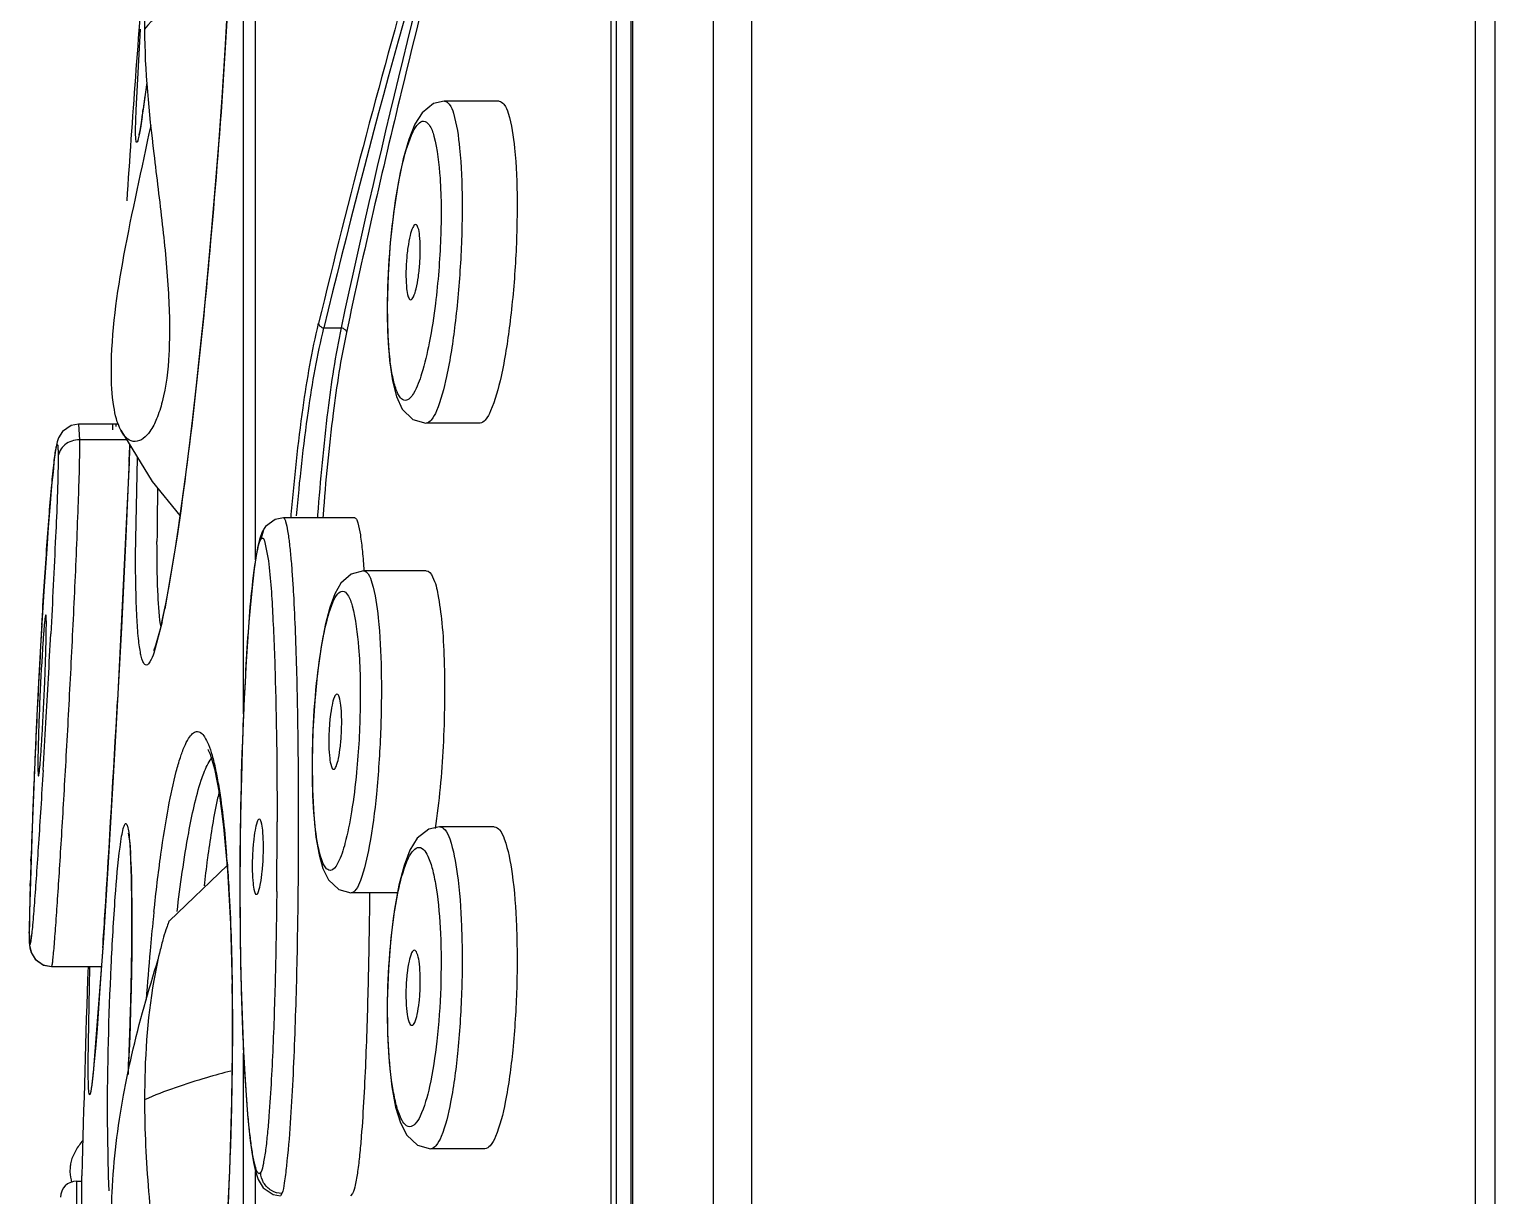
# Model space of a CAD drawing. Header units: millimetres. Extents: x 2652 to 2862, y 294 to 591.
# Drawn here: x 2807.74 to 2817.98, y 506.09 to 514.24 of the extents above; entities that cross this region are included whole.
import ezdxf

# ---------------------------------------------------------------- set-up
doc = ezdxf.new("R2010")
doc.units = ezdxf.units.MM
doc.header["$LTSCALE"] = 0.1
for name, color, linetype in [('02___PRT_ALL_AXES', 7, 'Continuous'), ('03___PRT_ALL_CURVES', 7, 'Continuous'), ('06___PRT_ALL_SURFS', 7, 'Continuous')]:
    doc.layers.add(name, color=color, linetype=linetype)

msp = doc.modelspace()

# ---------------------------------------------------------------- linework, layer by layer
at = {"color": 7, "linetype": 'Continuous'}
for p, q in [((2817.9776, 539.7648), (2817.9776, 466.314)), ((2817.8406, 539.7529), (2817.8406, 464.9827)), ((2812.7841, 538.6333), (2812.7841, 466.2476)), ((2812.517, 538.4064), (2812.517, 466.4744)), ((2811.9529, 536.9961), (2811.9529, 467.8847)), ((2811.9421, 467.9404), (2811.9421, 536.9404)), ((2811.8406, 468.1654), (2811.8406, 536.7154)), ((2811.8038, 468.23), (2811.8038, 536.6852)), ((2809.2348, 509.4564), (2809.2348, 517.4997)), ((2809.3182, 510.5327), (2809.3182, 517.0964)), ((2808.4832, 513.6746), (2808.5136, 514.2404)), ((2808.5581, 513.8679), (2808.5334, 513.6817)), ((2808.4801, 513.535), (2808.4832, 513.6746)), ((2811.0197, 513.7383), (2810.6393, 513.7383)), ((2809.7962, 512.154), (2809.9162, 512.154)), ((2808.0821, 511.4801), (2808.0288, 511.4704)), ((2808.0295, 511.4707), (2808.0292, 511.4705)), ((2808.0821, 511.4801), (2808.0881, 511.3713)), ((2808.3439, 511.4644), (2808.3454, 511.4849)), ((2810.8875, 511.4883), (2810.511, 511.4883)), ((2808.4185, 511.3713), (2808.0881, 511.3713)), ((2808.4401, 511.3413), (2808.427, 511.0206)), ((2808.4352, 511.213), (2808.3539, 509.5471)), ((2808.4801, 510.5622), (2808.4926, 511.2465)), ((2807.891, 511.019), (2807.8807, 510.8975)), ((2808.427, 511.0206), (2808.4124, 510.6953)), ((2807.8807, 510.8975), (2807.87, 510.7601)), ((2808.8011, 510.9259), (2808.7771, 510.7563)), ((2809.5666, 510.8272), (2809.5684, 510.8495)), ((2809.7523, 510.8466), (2809.751, 510.8284)), ((2809.7901, 510.8442), (2809.7889, 510.8284)), ((2807.87, 510.7601), (2807.8588, 510.6071)), ((2808.4124, 510.6953), (2808.381, 510.0577)), ((2808.7697, 510.6983), (2808.6842, 510.1912)), ((2809.3732, 510.7431), (2809.3544, 510.6754)), ((2807.8588, 510.6071), (2807.8414, 510.3482)), ((2809.3807, 510.6651), (2809.4078, 510.5266)), ((2810.5118, 510.4565), (2810.0738, 510.4565)), ((2807.8414, 510.3482), (2807.8234, 510.0531)), ((2808.6651, 510.0988), (2808.6074, 509.8809)), ((2807.8234, 510.0531), (2807.8049, 509.7208)), ((2808.381, 510.0577), (2808.3331, 509.1778)), ((2807.8049, 509.7208), (2807.7864, 509.352)), ((2807.7864, 509.352), (2807.7683, 508.9476)), ((2808.3331, 509.1778), (2808.2883, 508.4173)), ((2807.7683, 508.9476), (2807.7569, 508.6589)), ((2809.2159, 508.8497), (2809.2117, 508.5901)), ((2810.9867, 508.6672), (2810.6073, 508.6672)), ((2807.7488, 508.4275), (2807.7499, 508.4603)), ((2808.9826, 508.4479), (2808.9813, 508.4381)), ((2808.2883, 508.4173), (2808.2549, 507.8883)), ((2807.7435, 508.2524), (2807.7446, 508.2915)), ((2808.4535, 508.1277), (2808.454, 507.9998)), ((2810.3106, 508.2065), (2809.9872, 508.2065)), ((2807.7374, 507.9289), (2807.7375, 507.9341)), ((2807.7374, 507.9289), (2807.7376, 507.8928)), ((2808.2506, 507.8204), (2808.1868, 506.9749)), ((2808.2549, 507.8883), (2808.2312, 507.5389)), ((2807.8343, 507.7016), (2807.8918, 507.6901)), ((2808.149, 507.0239), (2808.1601, 507.6868)), ((2808.2312, 507.5389), (2808.2106, 507.258)), ((2808.2106, 507.258), (2808.2015, 507.1439)), ((2809.2348, 497.7937), (2809.2348, 507.086)), ((2808.2908, 506.2225), (2808.2839, 506.635)), ((2810.9205, 506.4172), (2810.543, 506.4172)), ((2808.068, 506.1904), (2808.068, 503.7529)), ((2808.068, 506.1904), (2808.1055, 506.1904)), ((2808.1055, 506.2288), (2808.1055, 506.2279)), ((2808.1055, 503.7529), (2808.1055, 506.2279)), ((2808.296, 506.1235), (2808.2908, 506.2225)), ((2809.3182, 498.6226), (2809.3182, 506.257)), ((2809.4418, 506.0971), (2809.4917, 506.089)), ((2809.5028, 506.1035), (2809.4917, 506.089)), ((2809.9967, 506.1035), (2809.9816, 506.0891))]:
    msp.add_line(p, q, dxfattribs=at)
for points in [[(2809.1557, 515.3859), (2809.1496, 515.0837), (2809.1385, 514.7623), (2809.1231, 514.4305), (2809.1043, 514.0956), (2809.0829, 513.7636), (2809.0595, 513.4387), (2809.0347, 513.124), (2809.009, 512.8216), (2808.9827, 512.5326), (2808.9562, 512.258), (2808.9296, 511.9983), (2808.9031, 511.7536), (2808.8769, 511.5241), (2808.8511, 511.3097), (2808.8258, 511.1104), (2808.8011, 510.9259)], [(2808.5458, 513.7752), (2808.5382, 513.719), (2808.5311, 513.6692), (2808.5247, 513.6258), (2808.5189, 513.5886), (2808.5138, 513.5577), (2808.5093, 513.5328), (2808.5055, 513.5141), (2808.5028, 513.5018), (2808.5026, 513.501)], [(2810.6361, 513.7383), (2810.5612, 513.7209), (2810.4816, 513.6577), (2810.4307, 513.5763), (2810.3885, 513.4709)], [(2810.3885, 513.4709), (2810.3498, 513.3344), (2810.3144, 513.1657), (2810.2838, 512.9682)], [(2810.2838, 512.9682), (2810.2599, 512.7503), (2810.2445, 512.5241), (2810.2385, 512.3032), (2810.2422, 512.1007), (2810.2547, 511.9265), (2810.2751, 511.7847)], [(2810.2751, 511.7847), (2810.3032, 511.6743), (2810.344, 511.5867), (2810.4176, 511.5141), (2810.5083, 511.4884)], [(2808.0288, 511.4704), (2807.969, 511.4293), (2807.9413, 511.3852), (2807.932, 511.3574), (2807.927, 511.3347), (2807.9227, 511.3102), (2807.9185, 511.2819), (2807.9143, 511.2493), (2807.9099, 511.2121), (2807.9054, 511.1703), (2807.9008, 511.1241)], [(2807.9008, 511.1241), (2807.8959, 511.0736), (2807.891, 511.019)], [(2809.5135, 510.8269), (2809.4548, 510.8155), (2809.3889, 510.7661), (2809.3736, 510.7439)], [(2808.7771, 510.7563), (2808.7538, 510.6014), (2808.7312, 510.4614), (2808.7096, 510.336), (2808.6889, 510.2254), (2808.6693, 510.1296), (2808.6509, 510.0487), (2808.6339, 509.983), (2808.6188, 509.9335), (2808.6071, 509.9019), (2808.606, 509.8994)], [(2809.3732, 510.7431), (2809.3658, 510.7293), (2809.3461, 510.6756)], [(2809.3461, 510.6756), (2809.3323, 510.6162), (2809.3202, 510.547), (2809.3091, 510.4687)], [(2809.3091, 510.4687), (2809.2988, 510.383), (2809.2893, 510.2918), (2809.2805, 510.1962), (2809.2723, 510.0974), (2809.2647, 509.9956), (2809.2577, 509.8913), (2809.2512, 509.7845), (2809.2452, 509.6754), (2809.2396, 509.5642), (2809.2345, 509.4507), (2809.2299, 509.3352), (2809.2257, 509.2175), (2809.222, 509.0975), (2809.2159, 508.8497)], [(2810.0716, 510.4565), (2809.9858, 510.4334), (2809.9155, 510.3704), (2809.8721, 510.2945), (2809.837, 510.1985), (2809.8051, 510.0751)], [(2809.8051, 510.0751), (2809.7763, 509.9236), (2809.7515, 509.7454), (2809.732, 509.5467)], [(2809.732, 509.5467), (2809.719, 509.3367), (2809.7135, 509.1263), (2809.7155, 508.9266), (2809.7247, 508.7474), (2809.7404, 508.5954)], [(2808.9879, 509.204), (2808.9853, 509.2069), (2809.001, 509.1739), (2809.0314, 509.0726), (2809.0643, 508.9043), (2809.0954, 508.6679), (2809.1222, 508.3619)], [(2807.7569, 508.6589), (2807.7516, 508.5103), (2807.7424, 508.2125)], [(2810.6043, 508.6672), (2810.5291, 508.6501), (2810.4484, 508.5865), (2810.3972, 508.5038), (2810.3565, 508.3975)], [(2808.429, 508.6236), (2808.4292, 508.6226), (2808.4317, 508.6094), (2808.4352, 508.5833), (2808.4389, 508.5458), (2808.4425, 508.4977), (2808.4457, 508.4398), (2808.4485, 508.3727), (2808.4507, 508.2975), (2808.4524, 508.2153), (2808.4535, 508.1277)], [(2809.2117, 508.5901), (2809.2104, 508.4555), (2809.2097, 508.318)], [(2809.7404, 508.5954), (2809.7618, 508.4717), (2809.7892, 508.3752), (2809.8282, 508.2967), (2809.8993, 508.2297), (2809.9843, 508.2065)], [(2809.1222, 508.3619), (2809.1425, 507.9885), (2809.1542, 507.5554), (2809.1566, 507.235)], [(2810.3565, 508.3975), (2810.3205, 508.2602), (2810.2893, 508.0905), (2810.2642, 507.8916)], [(2809.2097, 508.318), (2809.2097, 508.1786), (2809.2103, 508.038), (2809.2116, 507.8971), (2809.2136, 507.7567), (2809.2163, 507.6177), (2809.2198, 507.481), (2809.224, 507.3474), (2809.2288, 507.2181), (2809.2344, 507.0937), (2809.2406, 506.9753), (2809.2473, 506.8629), (2809.2548, 506.7564), (2809.2629, 506.656), (2809.2717, 506.5619), (2809.2814, 506.4742)], [(2807.7424, 508.2125), (2807.7391, 508.0709), (2807.7375, 507.9492), (2807.7374, 507.9235)], [(2808.454, 507.9998), (2808.4538, 507.9138), (2808.4528, 507.7878), (2808.4509, 507.6593), (2808.4483, 507.5298), (2808.4451, 507.4004), (2808.4412, 507.2724), (2808.4367, 507.1467), (2808.4317, 507.0243), (2808.4277, 506.9369)], [(2807.7377, 507.8893), (2807.7384, 507.8624), (2807.7396, 507.8408), (2807.7423, 507.8191), (2807.7519, 507.785), (2807.7808, 507.739), (2807.836, 507.7009), (2807.8919, 507.6901)], [(2807.7394, 507.8429), (2807.7419, 507.8215), (2807.7506, 507.7883), (2807.7788, 507.7412), (2807.8343, 507.7016)], [(2810.2642, 507.8916), (2810.247, 507.6726), (2810.239, 507.4459), (2810.2407, 507.2251), (2810.2518, 507.0231), (2810.2712, 506.8495), (2810.2975, 506.7082)], [(2809.1566, 507.235), (2809.1531, 506.8277), (2809.1371, 506.2619), (2809.111, 505.7316), (2809.0777, 505.2517), (2809.0395, 504.8291), (2808.9986, 504.4654)], [(2808.2015, 507.1439), (2808.1932, 507.0473), (2808.1893, 507.0055), (2808.1857, 506.9681), (2808.1823, 506.935), (2808.1791, 506.9064), (2808.1762, 506.8822), (2808.1736, 506.8627), (2808.1714, 506.8484), (2808.1699, 506.8398), (2808.1698, 506.8394)], [(2810.2975, 506.7082), (2810.3308, 506.598), (2810.3758, 506.5113), (2810.4509, 506.4416), (2810.5407, 506.4172)], [(2809.2814, 506.4742), (2809.2921, 506.3934), (2809.3042, 506.3204)], [(2809.3042, 506.3204), (2809.3179, 506.2576), (2809.3362, 506.2019), (2809.3725, 506.1429), (2809.4418, 506.0971)]]:
    msp.add_lwpolyline(points, dxfattribs=at)
for centre, radius, start, end in [((2869.3192, 497.8434), 61.2627, 161.386129, 166.460231), ((2869.0706, 497.8843), 60.9679, 162.576772, 166.464276), ((2876.0409, 497.9477), 67.6335, 164.396359, 167.874825), ((2876.3947, 497.8298), 67.9615, 164.399153, 166.399563), ((2875.3928, 498.0756), 66.9299, 166.402453, 167.885495), ((2801.4413, 514.6815), 7.1622, 351.5632, 351.97583), ((2748.0648, 513.6504), 60.4195, 357.68799, 357.80815), ((2824.2153, 510.6518), 15.5856, 178.61351, 179.96771), ((2803.7653, 511.1604), 5.0135, 347.7748, 348.85368), ((2873.2827, 506.2446), 65.57, 176.649769, 177.167371), ((2809.8335, 510.2375), 1.1898, 187.53612, 188.15415), ((2684.35, 516.5212), 123.7088, 356.697232, 356.985193), ((2827.0436, 508.715), 19.2511, 176.57119, 177.72573), ((2788.6905, 510.451), 19.1707, 356.56967, 357.69207), ((2877.78, 506.0193), 70.0729, 177.165166, 177.415683), ((2633.7915, 519.103), 174.8237, 356.374856, 356.866642), ((2675.8634, 516.9907), 132.2083, 356.561972, 356.706008), ((2876.7609, 506.0634), 69.0528, 177.414054, 177.648045), ((2862.6541, 506.6256), 54.9349, 177.6302, 178.0861), ((2763.9855, 508.6866), 45.4834, 359.40477, 0.01962), ((2846.7887, 507.1537), 39.0607, 178.13121, 178.33079), ((2803.4831, 508.2133), 4.9686, 2.06619, 3.01339), ((2819.1265, 507.0852), 10.235, 172.40403, 173.44649), ((2799.5356, 507.7083), 9.6107, 4.2488, 4.51124), ((2801.9529, 508.1544), 6.4999, 1.8584, 2.0982), ((2800.1156, 508.0971), 8.3381, 0.90171, 1.84243), ((2833.4246, 507.5337), 25.6911, 178.39701, 178.6146), ((2795.9484, 508.0235), 12.5059, 0.18735, 0.93849), ((2826.4722, 507.703), 18.7367, 178.6182, 178.77301), ((2816.1526, 507.8977), 8.4153, 179.03894, 179.42376), ((2821.2006, 507.8143), 13.4639, 178.76635, 179.04448), ((2704.1356, 514.7076), 104.3425, 356.215427, 356.341305), ((2792.7812, 508.0055), 15.6732, 359.99873, 0.21554), ((2826.2987, 506.2068), 17.7887, 174.13626, 174.85972), ((2824.2239, 506.4158), 15.7034, 173.93119, 174.12122), ((2812.6721, 507.9316), 4.9346, 179.41032, 179.97079), ((2788.5703, 508.0167), 19.8841, 359.1049, 359.82448), ((2791.4944, 508.0055), 16.96, 359.83191, 359.99863), ((2829.8412, 505.8947), 21.3449, 174.87728, 175.79386), ((2785.3327, 508.0598), 23.1221, 358.83705, 359.12349), ((2783.5238, 508.0972), 24.9313, 358.22467, 358.83534), ((2788.9972, 507.2571), 20.1604, 0.74123, 0.89119), ((2787.6499, 507.2417), 21.5077, 359.9946, 0.73584), ((2783.1569, 508.1071), 25.2984, 357.96787, 358.22802), ((2784.2495, 508.066), 24.2049, 357.34088, 357.97338), ((2783.6926, 507.255), 25.4651, 356.76605, 359.96547), ((2808.068, 506.0779), 0.1125, 90, 180)]:
    msp.add_arc(centre, radius, start, end, dxfattribs=at)
for points, knots in [([(2809.1525, 515.1655), (2809.1329, 514.3622), (2809.0259, 512.87), (2808.8712, 511.3823), (2808.7697, 510.6983)], [0, 0, 0, 0, 0.5374834, 1, 1, 1, 1]), ([(2810.6393, 513.7383), (2810.6524, 513.7383), (2810.6835, 513.7093), (2810.7211, 513.5982), (2810.754, 513.3686), (2810.7662, 513.0198), (2810.7547, 512.6078), (2810.7187, 512.1972), (2810.6663, 511.8519), (2810.6081, 511.625), (2810.5576, 511.517), (2810.5247, 511.4883), (2810.511, 511.4883)], [0, 0, 0, 0, 0.0168883, 0.047054, 0.153727, 0.3119777, 0.4985966, 0.684928, 0.8430489, 0.950958, 0.9822829, 1, 1, 1, 1]), ([(2811.0197, 513.7383), (2811.033, 513.7383), (2811.0649, 513.7098), (2811.104, 513.5984), (2811.1378, 513.3689), (2811.1504, 513.02), (2811.1385, 512.608), (2811.1016, 512.1973), (2811.0474, 511.8517), (2810.9876, 511.6249), (2810.9352, 511.5166), (2810.9016, 511.4883), (2810.8875, 511.4883)], [0, 0, 0, 0, 0.017203, 0.0474556, 0.1540025, 0.3119945, 0.4983241, 0.6843769, 0.8423523, 0.9504103, 0.9819295, 1, 1, 1, 1]), ([(2808.526, 513.6307), (2808.5227, 513.6086), (2808.5163, 513.5691), (2808.5085, 513.5177), (2808.4985, 513.4804), (2808.497, 513.4599), (2808.4848, 513.4459), (2808.4821, 513.4711), (2808.4804, 513.4929), (2808.4801, 513.52), (2808.4801, 513.535)], [0, 0, 0, 0, 0.2459791, 0.4393411, 0.577486, 0.6586307, 0.6848053, 0.7298266, 0.83456, 1, 1, 1, 1]), ([(2810.3636, 511.6471), (2810.3511, 511.6471), (2810.3208, 511.6703), (2810.2967, 511.73), (2810.273, 511.8203), (2810.2482, 511.9976), (2810.2366, 512.2714), (2810.2485, 512.6291), (2810.2844, 512.9858), (2810.3374, 513.2857), (2810.395, 513.4818), (2810.4469, 513.5759), (2810.4788, 513.5989), (2810.4921, 513.599)], [0, 0, 0, 0, 0.0185332, 0.0492233, 0.095082, 0.155654, 0.3128643, 0.4982445, 0.6832548, 0.8403385, 0.9482854, 0.9804682, 1, 1, 1, 1]), ([(2810.4921, 513.599), (2810.5077, 513.5989), (2810.5446, 513.5628), (2810.5857, 513.4284), (2810.6173, 513.1581), (2810.6166, 512.7677), (2810.5941, 512.4753), (2810.5755, 512.3245)], [0, 0, 0, 0, 0.0359386, 0.1009651, 0.3283999, 0.6510753, 1, 1, 1, 1]), ([(2810.4368, 512.8758), (2810.4277, 512.8758), (2810.4102, 512.8438), (2810.396, 512.7934), (2810.3807, 512.7101), (2810.3716, 512.6149), (2810.3678, 512.5193), (2810.3726, 512.4348), (2810.3788, 512.3843), (2810.3937, 512.3508), (2810.4023, 512.3508)], [0, 0, 0, 0, 0.0503851, 0.158855, 0.3165447, 0.5021903, 0.6881851, 0.8458959, 0.9525011, 1, 1, 1, 1]), ([(2810.4023, 512.3508), (2810.4115, 512.3508), (2810.429, 512.3829), (2810.4431, 512.4332), (2810.4585, 512.5165), (2810.4676, 512.6118), (2810.4714, 512.7073), (2810.4665, 512.7919), (2810.4603, 512.8424), (2810.4455, 512.8758), (2810.4368, 512.8758)], [0, 0, 0, 0, 0.0503737, 0.1588388, 0.3165105, 0.5021493, 0.6881421, 0.8458587, 0.9524916, 1, 1, 1, 1]), ([(2810.5755, 512.3245), (2810.5641, 512.2325), (2810.5399, 512.0685), (2810.4876, 511.8529), (2810.4427, 511.72), (2810.3885, 511.6471), (2810.3636, 511.6471)], [0, 0, 0, 0, 0.3829938, 0.6901869, 0.8970855, 1, 1, 1, 1]), ([(2809.5684, 510.8495), (2809.5889, 511.0989), (2809.6369, 511.5469), (2809.7123, 511.9917), (2809.7591, 512.1862)], [0, 0, 0, 0, 0.5557585, 1, 1, 1, 1]), ([(2809.6056, 510.8395), (2809.6261, 511.0848), (2809.674, 511.5254), (2809.7494, 511.9628), (2809.7962, 512.154)], [0, 0, 0, 0, 0.5557048, 1, 1, 1, 1]), ([(2809.9162, 512.154), (2809.876, 511.9631), (2809.8112, 511.5279), (2809.77, 511.0903), (2809.7523, 510.8466)], [0, 0, 0, 0, 0.4438847, 1, 1, 1, 1]), ([(2809.7591, 512.1862), (2809.7595, 512.1739), (2809.7748, 512.158), (2809.7914, 512.1544), (2809.7962, 512.154)], [0, 0, 0, 0, 0.7207465, 1, 1, 1, 1]), ([(2809.9534, 512.122), (2809.9134, 511.9355), (2809.8489, 511.5101), (2809.8078, 511.0824), (2809.7901, 510.8442)], [0, 0, 0, 0, 0.4440008, 1, 1, 1, 1]), ([(2809.9162, 512.154), (2809.921, 512.1536), (2809.9376, 512.1501), (2809.953, 512.1343), (2809.9534, 512.122)], [0, 0, 0, 0, 0.2800952, 1, 1, 1, 1]), ([(2807.8248, 510.0764), (2807.8302, 510.1675), (2807.8409, 510.3432), (2807.8578, 510.5955), (2807.8746, 510.8233), (2807.8909, 511.0208), (2807.9044, 511.162), (2807.9148, 511.253), (2807.921, 511.294), (2807.9252, 511.3202), (2807.9285, 511.3294), (2807.9299, 511.3392), (2807.9363, 511.3362), (2807.9351, 511.3251), (2807.9382, 511.3089), (2807.938, 511.282), (2807.9384, 511.2616), (2807.9384, 511.2498)], [0, 0, 0, 0, 0.2017147, 0.3890122, 0.5588614, 0.7066679, 0.8267, 0.8730883, 0.9078769, 0.9202834, 0.9289456, 0.9335326, 0.935399, 0.9418354, 0.9544677, 0.9738488, 1, 1, 1, 1]), ([(2808.0881, 511.3713), (2808.0881, 511.216), (2808.0763, 510.8609), (2808.0532, 510.304), (2808.0236, 509.7109), (2807.9975, 509.228), (2807.9767, 508.863), (2807.9618, 508.6116), (2807.9475, 508.3794), (2807.934, 508.1703), (2807.9231, 508.0129), (2807.9149, 507.9026), (2807.9094, 507.8342), (2807.9045, 507.7769), (2807.8999, 507.7346), (2807.8968, 507.706), (2807.8939, 507.6951), (2807.8929, 507.6901), (2807.8919, 507.6901)], [0, 0, 0, 0, 0.1263906, 0.2889258, 0.4535091, 0.6094802, 0.6823847, 0.75094, 0.8144049, 0.8716712, 0.9213538, 0.9428366, 0.9616452, 0.9772836, 0.9892635, 0.9970487, 0.9991648, 1, 1, 1, 1]), ([(2808.0881, 511.3713), (2808.052, 511.3713), (2807.98, 511.3498), (2807.9409, 511.2825), (2807.9384, 511.2498)], [0, 0, 0, 0, 0.5242786, 1, 1, 1, 1]), ([(2807.9384, 511.2498), (2807.9384, 511.0647), (2807.9185, 510.6529), (2807.8995, 510.2414), (2807.8875, 510.0149)], [0, 0, 0, 0, 0.4493698, 1, 1, 1, 1]), ([(2809.5136, 510.8269), (2809.517, 510.8269), (2809.524, 510.8164), (2809.5333, 510.7872), (2809.5451, 510.7265), (2809.5563, 510.6389), (2809.5667, 510.5329), (2809.5757, 510.4156), (2809.5863, 510.2441), (2809.5966, 510.0172), (2809.6055, 509.7338), (2809.6118, 509.4389), (2809.6157, 509.1358), (2809.618, 508.7197), (2809.6156, 508.1893), (2809.6044, 507.546), (2809.5816, 506.9132), (2809.5563, 506.496), (2809.5341, 506.2959)], [0, 0, 0, 0, 0.0022611, 0.006779, 0.0216151, 0.0418653, 0.0656215, 0.0917737, 0.1196545, 0.1790527, 0.2418221, 0.3069433, 0.3738241, 0.4420826, 0.5817145, 0.724147, 0.867026, 1, 1, 1, 1]), ([(2810.0115, 510.8267), (2810.0164, 510.8268), (2810.0271, 510.8136), (2810.0391, 510.7741), (2810.0536, 510.6965), (2810.0658, 510.5852), (2810.0727, 510.5018), (2810.0759, 510.4572)], [0, 0, 0, 0, 0.0385357, 0.1109136, 0.3412843, 0.6472306, 1, 1, 1, 1]), ([(2809.3544, 510.6754), (2809.3562, 510.6785), (2809.3594, 510.6845), (2809.3747, 510.6849), (2809.3779, 510.6721), (2809.3807, 510.6651)], [0, 0, 0, 0, 0.2710472, 0.4399218, 1, 1, 1, 1]), ([(2808.6541, 510.0815), (2808.6438, 510.1593), (2808.6324, 510.3526), (2808.6297, 510.5458), (2808.6297, 510.6605)], [0, 0, 0, 0, 0.406111, 1, 1, 1, 1]), ([(2809.3197, 510.5296), (2809.3244, 510.5596), (2809.3336, 510.6083), (2809.3446, 510.6583), (2809.3544, 510.6754)], [0, 0, 0, 0, 0.6062846, 1, 1, 1, 1]), ([(2808.6074, 509.8809), (2808.6001, 509.86), (2808.5895, 509.8326), (2808.5639, 509.7935), (2808.5419, 509.8013), (2808.5323, 509.8185), (2808.5228, 509.8437), (2808.5144, 509.8802), (2808.5066, 509.9274), (2808.4966, 510.0127), (2808.4875, 510.1471), (2808.4813, 510.3405), (2808.4801, 510.4838), (2808.4801, 510.5622)], [0, 0, 0, 0, 0.0753647, 0.1132161, 0.1267377, 0.1469072, 0.1774272, 0.2195474, 0.2738321, 0.3406022, 0.5118249, 0.732637, 1, 1, 1, 1]), ([(2809.3544, 506.252), (2809.3519, 506.2478), (2809.3428, 506.2377), (2809.3282, 506.2556), (2809.3209, 506.2772), (2809.3115, 506.3101), (2809.3034, 506.3495), (2809.2926, 506.412), (2809.2811, 506.4987), (2809.2692, 506.6106), (2809.2551, 506.7739), (2809.2349, 507.0835), (2809.2175, 507.5475), (2809.2067, 508.3314), (2809.2185, 509.1373), (2809.26, 509.9403), (2809.2902, 510.3388), (2809.3197, 510.5296)], [0, 0, 0, 0, 0.0034305, 0.0067455, 0.0125899, 0.0205163, 0.0299949, 0.0406479, 0.0645125, 0.0908027, 0.1188015, 0.1783482, 0.3062765, 0.4412752, 0.7229088, 0.8658268, 1, 1, 1, 1]), ([(2809.4078, 510.5266), (2809.4242, 510.3976), (2809.4417, 510.117), (2809.4644, 509.5089), (2809.4688, 509.03), (2809.4689, 508.7022)], [0, 0, 0, 0, 0.2135874, 0.4613693, 1, 1, 1, 1]), ([(2810.0738, 510.4565), (2810.0862, 510.4565), (2810.1153, 510.4263), (2810.1507, 510.3167), (2810.1847, 510.087), (2810.2006, 509.7395), (2810.196, 509.3279), (2810.1686, 508.9172), (2810.1256, 508.5718), (2810.0746, 508.344), (2810.0304, 508.2363), (2810, 508.2065), (2809.9872, 508.2065)], [0, 0, 0, 0, 0.0161518, 0.0461957, 0.1532, 0.3119469, 0.4991743, 0.6862106, 0.8448315, 0.9525363, 0.9833011, 1, 1, 1, 1]), ([(2810.5118, 510.4565), (2810.5321, 510.4565), (2810.5734, 510.3884), (2810.5976, 510.2704), (2810.6256, 510.0718), (2810.6439, 509.7199), (2810.6367, 509.2379), (2810.6021, 508.8446), (2810.5734, 508.6546)], [0, 0, 0, 0, 0.033225, 0.1041408, 0.2132143, 0.3535735, 0.6850598, 1, 1, 1, 1]), ([(2809.8393, 508.3621), (2809.8274, 508.3621), (2809.7988, 508.3864), (2809.7619, 508.4829), (2809.7288, 508.6818), (2809.7123, 508.9845), (2809.7172, 509.3421), (2809.7444, 509.6987), (2809.7881, 509.9989), (2809.8383, 510.1956), (2809.8839, 510.2899), (2809.9136, 510.314), (2809.926, 510.314)], [0, 0, 0, 0, 0.0176793, 0.048218, 0.154904, 0.3127411, 0.4988907, 0.6847971, 0.8425091, 0.9501789, 0.9816572, 1, 1, 1, 1]), ([(2809.926, 510.314), (2809.9408, 510.314), (2809.9752, 510.2768), (2810.0143, 510.1455), (2810.0483, 509.8772), (2810.0542, 509.4903), (2810.0388, 509.1994), (2810.0243, 509.049)], [0, 0, 0, 0, 0.0344297, 0.0991091, 0.3265456, 0.6495586, 1, 1, 1, 1]), ([(2807.8524, 510.1476), (2807.8507, 510.1476), (2807.8501, 510.1379), (2807.8468, 510.1265), (2807.8446, 510.1013), (2807.8412, 510.0697), (2807.8379, 510.0287), (2807.8328, 509.9602), (2807.8292, 509.9052), (2807.8269, 509.8664)], [0, 0, 0, 0, 0.0187402, 0.0703363, 0.1545685, 0.2702383, 0.4153226, 0.5876285, 1, 1, 1, 1]), ([(2807.8457, 509.6789), (2807.8482, 509.7405), (2807.8515, 509.8292), (2807.8545, 509.9409), (2807.8562, 510.0107), (2807.856, 510.0655), (2807.8575, 510.1103), (2807.8534, 510.1297), (2807.8554, 510.1476), (2807.8524, 510.1476)], [0, 0, 0, 0, 0.3942015, 0.5668746, 0.7160638, 0.8370577, 0.9263166, 0.9809834, 1, 1, 1, 1]), ([(2809.8871, 509.594), (2809.8783, 509.594), (2809.8629, 509.5608), (2809.8507, 509.5114), (2809.838, 509.4276), (2809.8311, 509.3324), (2809.8293, 509.2371), (2809.8349, 509.1525), (2809.8419, 509.1031), (2809.8554, 509.069), (2809.8638, 509.069)], [0, 0, 0, 0, 0.048487, 0.1566691, 0.3149443, 0.5014315, 0.6881357, 0.8464162, 0.9534021, 1, 1, 1, 1]), ([(2809.8638, 509.069), (2809.8725, 509.069), (2809.8879, 509.1021), (2809.9001, 509.1516), (2809.9129, 509.2354), (2809.9197, 509.3305), (2809.9215, 509.4258), (2809.9159, 509.5105), (2809.909, 509.5599), (2809.8955, 509.594), (2809.8871, 509.594)], [0, 0, 0, 0, 0.0484779, 0.156645, 0.3149139, 0.5014093, 0.6881231, 0.8464117, 0.9534003, 1, 1, 1, 1]), ([(2807.8076, 509.4789), (2807.8052, 509.4187), (2807.802, 509.3322), (2807.7992, 509.2232), (2807.7976, 509.1554), (2807.7978, 509.1022), (2807.7964, 509.0588), (2807.8004, 509.04), (2807.7985, 509.0226), (2807.8014, 509.0226)], [0, 0, 0, 0, 0.3956841, 0.5683326, 0.7172172, 0.837803, 0.9266669, 0.9810675, 1, 1, 1, 1]), ([(2807.8014, 509.0226), (2807.8031, 509.0226), (2807.8037, 509.0323), (2807.807, 509.0437), (2807.8092, 509.0689), (2807.8126, 509.1005), (2807.8159, 509.1415), (2807.821, 509.21), (2807.8246, 509.2651), (2807.8269, 509.3039)], [0, 0, 0, 0, 0.0187238, 0.0702605, 0.1544398, 0.2700244, 0.4150982, 0.5875327, 1, 1, 1, 1]), ([(2808.6085, 508.076), (2808.6227, 508.2095), (2808.6517, 508.4526), (2808.7027, 508.7792), (2808.7497, 509.0044), (2808.7901, 509.1452), (2808.8177, 509.2221), (2808.8457, 509.2792), (2808.8727, 509.3171), (2808.9052, 509.3372), (2808.9404, 509.3256), (2808.9668, 509.2906), (2808.9927, 509.2367), (2809.0175, 509.1598), (2809.0317, 509.1006), (2809.0388, 509.0672)], [0, 0, 0, 0, 0.2479454, 0.4519963, 0.6104548, 0.6722926, 0.7224831, 0.7612036, 0.7891146, 0.8085525, 0.8263754, 0.851317, 0.8876158, 0.9369075, 1, 1, 1, 1]), ([(2808.9395, 508.9927), (2808.945, 509.0094), (2808.964, 509.0622), (2808.9869, 509.115), (2809.011, 509.1452)], [0, 0, 0, 0, 0.3130459, 1, 1, 1, 1]), ([(2807.8338, 509.0623), (2807.8284, 508.974), (2807.818, 508.8036), (2807.8024, 508.5592), (2807.7876, 508.3388), (2807.7738, 508.1484), (2807.763, 508.0121), (2807.7555, 507.9324), (2807.7517, 507.8976), (2807.7492, 507.8781), (2807.747, 507.8616), (2807.7448, 507.8538), (2807.7435, 507.844), (2807.7387, 507.8492), (2807.7401, 507.8588), (2807.7376, 507.8761), (2807.7379, 507.9022), (2807.7375, 507.9225), (2807.7375, 507.9341)], [0, 0, 0, 0, 0.2026993, 0.390701, 0.5608509, 0.7085145, 0.8278907, 0.8736654, 0.8922569, 0.9076675, 0.9196135, 0.9277574, 0.931736, 0.9334892, 0.9403715, 0.9535116, 0.97339, 1, 1, 1, 1]), ([(2809.0388, 509.0672), (2809.0471, 509.0282), (2809.0836, 508.8287), (2809.1036, 508.6265), (2809.1165, 508.4642)], [0, 0, 0, 0, 0.1968965, 1, 1, 1, 1]), ([(2810.0243, 509.049), (2810.0154, 508.956), (2809.996, 508.7904), (2809.9509, 508.571), (2809.9124, 508.439), (2809.8631, 508.3621), (2809.8393, 508.3621)], [0, 0, 0, 0, 0.3859764, 0.6951466, 0.9015374, 1, 1, 1, 1]), ([(2808.7702, 508.0742), (2808.7921, 508.2587), (2808.8356, 508.5671), (2808.8998, 508.8733), (2808.9395, 508.9927)], [0, 0, 0, 0, 0.5962198, 1, 1, 1, 1]), ([(2809.0643, 508.9153), (2809.0567, 508.8836), (2809.0233, 508.7289), (2808.9994, 508.5724), (2808.9826, 508.4479)], [0, 0, 0, 0, 0.2062816, 1, 1, 1, 1]), ([(2808.3715, 508.5254), (2808.3748, 508.5507), (2808.3811, 508.594), (2808.3904, 508.6426), (2808.3983, 508.6705), (2808.4033, 508.682), (2808.4081, 508.6902), (2808.416, 508.6897), (2808.4201, 508.681), (2808.427, 508.6613), (2808.4377, 508.5907), (2808.4421, 508.5257), (2808.4448, 508.4745)], [0, 0, 0, 0, 0.1946465, 0.3326323, 0.3797928, 0.4125338, 0.4320404, 0.444531, 0.4646438, 0.4981841, 0.608554, 1, 1, 1, 1]), ([(2809.3446, 508.7205), (2809.3363, 508.7205), (2809.3238, 508.6858), (2809.3127, 508.6379), (2809.302, 508.5535), (2809.2959, 508.4587), (2809.2945, 508.3637), (2809.299, 508.2786), (2809.3057, 508.231), (2809.3163, 508.1955), (2809.3244, 508.1955)], [0, 0, 0, 0, 0.0462937, 0.1544827, 0.3136048, 0.5011447, 0.6888488, 0.8479734, 0.9552383, 1, 1, 1, 1]), ([(2809.3244, 508.1955), (2809.3327, 508.1955), (2809.3452, 508.2301), (2809.3563, 508.278), (2809.3671, 508.3624), (2809.3731, 508.4572), (2809.3745, 508.5522), (2809.37, 508.6373), (2809.3633, 508.685), (2809.3527, 508.7205), (2809.3446, 508.7205)], [0, 0, 0, 0, 0.0462837, 0.1544551, 0.3135701, 0.50112, 0.6888358, 0.8479702, 0.9552381, 1, 1, 1, 1]), ([(2810.6073, 508.6672), (2810.621, 508.6672), (2810.6538, 508.6391), (2810.6975, 508.5284), (2810.7387, 508.2995), (2810.7629, 507.9512), (2810.7637, 507.5391), (2810.7389, 507.1278), (2810.6946, 506.7813), (2810.6407, 506.5542), (2810.5906, 506.4452), (2810.557, 506.4172), (2810.543, 506.4172)], [0, 0, 0, 0, 0.0176522, 0.0483084, 0.1552009, 0.31312, 0.4993717, 0.6854598, 0.8432595, 0.9507037, 0.9819358, 1, 1, 1, 1]), ([(2810.9867, 508.6672), (2811.0007, 508.6672), (2811.0343, 508.6396), (2811.0796, 508.5287), (2811.122, 508.3), (2811.147, 507.9515), (2811.1478, 507.5394), (2811.1224, 507.128), (2811.0766, 506.7813), (2811.0211, 506.554), (2810.9692, 506.4447), (2810.9348, 506.4172), (2810.9205, 506.4172)], [0, 0, 0, 0, 0.0179915, 0.0487575, 0.155535, 0.3131805, 0.4991272, 0.6849288, 0.8425711, 0.9501469, 0.9815706, 1, 1, 1, 1]), ([(2808.2839, 506.635), (2808.2839, 506.988), (2808.2973, 507.5026), (2808.3331, 508.1325), (2808.3564, 508.4098), (2808.3715, 508.5254)], [0, 0, 0, 0, 0.5593841, 0.8151694, 1, 1, 1, 1]), ([(2810.3956, 506.5712), (2810.3624, 506.5712), (2810.3233, 506.6472), (2810.2957, 506.7413), (2810.2613, 506.9211), (2810.2404, 507.1919), (2810.2393, 507.5507), (2810.2641, 507.9079), (2810.309, 508.2091), (2810.3623, 508.4058), (2810.4139, 508.5006), (2810.4465, 508.523), (2810.46, 508.523)], [0, 0, 0, 0, 0.049045, 0.0952797, 0.1559841, 0.3130709, 0.4983368, 0.683395, 0.8403653, 0.947915, 0.9800363, 1, 1, 1, 1]), ([(2810.46, 508.523), (2810.4933, 508.523), (2810.5325, 508.4469), (2810.5601, 508.3529), (2810.5945, 508.1731), (2810.6155, 507.9023), (2810.6166, 507.5435), (2810.5918, 507.1863), (2810.5468, 506.8851), (2810.4934, 506.6884), (2810.4418, 506.5936), (2810.4092, 506.5712), (2810.3956, 506.5712)], [0, 0, 0, 0, 0.0490619, 0.0953, 0.1560049, 0.3130874, 0.4983477, 0.6833999, 0.8403657, 0.9479171, 0.9800398, 1, 1, 1, 1]), ([(2809.1198, 508.4203), (2809.1245, 508.3571), (2809.1428, 508.0742), (2809.1517, 507.7907), (2809.1551, 507.5706)], [0, 0, 0, 0, 0.223663, 1, 1, 1, 1]), ([(2809.4665, 508.2141), (2809.4647, 508.0395), (2809.4604, 507.777), (2809.451, 507.4266), (2809.4417, 507.1635), (2809.4294, 506.9032), (2809.416, 506.6901), (2809.4018, 506.5265), (2809.3902, 506.4151), (2809.3754, 506.3249), (2809.365, 506.2704), (2809.3544, 506.252)], [0, 0, 0, 0, 0.2661134, 0.4001503, 0.5342063, 0.667321, 0.7973176, 0.8595224, 0.9176913, 0.9676376, 1, 1, 1, 1]), ([(2810.1153, 508.2057), (2810.1134, 508.0153), (2810.109, 507.7291), (2810.0992, 507.3473), (2810.0893, 507.0612), (2810.0762, 506.7796), (2810.0618, 506.5508), (2810.0463, 506.3781), (2810.0336, 506.2645), (2810.0183, 506.1742), (2810.0062, 506.122), (2809.9967, 506.1035)], [0, 0, 0, 0, 0.270834, 0.4071779, 0.5433388, 0.6780242, 0.8081703, 0.8692267, 0.9248549, 0.9704508, 1, 1, 1, 1]), ([(2810.4282, 507.8047), (2810.419, 507.8047), (2810.4012, 507.773), (2810.3885, 507.722), (2810.3752, 507.6385), (2810.3691, 507.543), (2810.3687, 507.4474), (2810.3767, 507.3633), (2810.3854, 507.3122), (2810.402, 507.2797), (2810.4109, 507.2797)], [0, 0, 0, 0, 0.0505619, 0.1584641, 0.3157664, 0.5011383, 0.6866937, 0.8440021, 0.9509163, 1, 1, 1, 1]), ([(2810.4109, 507.2797), (2810.4201, 507.2797), (2810.438, 507.3115), (2810.4507, 507.3625), (2810.464, 507.4459), (2810.47, 507.5414), (2810.4705, 507.6371), (2810.4624, 507.7211), (2810.4538, 507.7723), (2810.4372, 507.8047), (2810.4282, 507.8047)], [0, 0, 0, 0, 0.0505554, 0.1584471, 0.3157452, 0.5011238, 0.6866866, 0.8439995, 0.9509143, 1, 1, 1, 1]), ([(2808.1868, 506.9749), (2808.1809, 506.9143), (2808.1501, 506.6581), (2808.149, 506.9473), (2808.149, 507.0239)], [0, 0, 0, 0, 0.442752, 1, 1, 1, 1]), ([(2809.5341, 506.2959), (2809.5298, 506.2562), (2809.5211, 506.192), (2809.5115, 506.1271), (2809.5028, 506.1035)], [0, 0, 0, 0, 0.6140569, 1, 1, 1, 1])]:
    msp.add_open_spline(points, degree=3, knots=knots, dxfattribs=at)
for points in [[(2809.375, 506.1797), (2809.3623, 506.2013), (2809.3548, 506.227), (2809.3544, 506.252)], [(2809.4292, 506.1254), (2809.4072, 506.1385), (2809.388, 506.1577), (2809.375, 506.1797)], [(2809.5028, 506.1035), (2809.4772, 506.1045), (2809.4512, 506.1124), (2809.4292, 506.1254)]]:
    msp.add_open_spline(points, degree=3, dxfattribs=at)
at = {"layer": '02___PRT_ALL_AXES', "color": 7, "linetype": 'Continuous'}
for p, q in [((2811.0197, 513.7383), (2810.6393, 513.7383)), ((2808.3597, 511.4801), (2808.0821, 511.4801)), ((2810.8875, 511.4883), (2810.511, 511.4883)), ((2810.0115, 510.8269), (2809.5136, 510.8269)), ((2810.5118, 510.4565), (2810.0738, 510.4565)), ((2810.9867, 508.6672), (2810.6073, 508.6672)), ((2810.3106, 508.2065), (2809.9872, 508.2065)), ((2807.8919, 507.6901), (2808.2416, 507.6901)), ((2810.9205, 506.4172), (2810.543, 506.4172))]:
    msp.add_line(p, q, dxfattribs=at)
for start, end in [(175.499099, 176.131921), (176.700834, 176.716349), (178.084916, 178.618586)]:
    msp.add_arc((2965.2036, 502.4404), 157.1437, start, end, dxfattribs=at)
for points, knots in [([(2809.1302, 514.7772), (2809.0741, 514.7375), (2808.8619, 514.5777), (2808.6688, 514.3917), (2808.5428, 514.2403)], [0, 0, 0, 0, 0.2586109, 1, 1, 1, 1]), ([(2808.6133, 514.7116), (2808.5999, 514.693), (2808.5786, 514.6384), (2808.5465, 514.4815), (2808.5428, 514.3431), (2808.5428, 514.2403)], [0, 0, 0, 0, 0.143241, 0.3586063, 1, 1, 1, 1]), ([(2808.5428, 514.2403), (2808.5429, 513.9498), (2808.5909, 513.4942), (2808.6682, 512.8818), (2808.7145, 512.4144), (2808.7221, 511.999), (2808.6896, 511.7039), (2808.6326, 511.5239), (2808.5825, 511.4217), (2808.5179, 511.3595), (2808.4761, 511.3595)], [0, 0, 0, 0, 0.2938668, 0.461988, 0.6250412, 0.7688353, 0.8815744, 0.9242765, 0.9576739, 1, 1, 1, 1]), ([(2808.3109, 511.8538), (2808.311, 512.1241), (2808.3944, 512.7019), (2808.5247, 513.2659), (2808.5881, 513.5687)], [0, 0, 0, 0, 0.4663131, 1, 1, 1, 1]), ([(2808.3776, 511.4382), (2808.3507, 511.4892), (2808.3175, 511.6296), (2808.3109, 511.7704), (2808.3109, 511.8538)], [0, 0, 0, 0, 0.4090328, 1, 1, 1, 1]), ([(2808.4761, 511.3595), (2808.467, 511.3595), (2808.4232, 511.368), (2808.3936, 511.4079), (2808.3776, 511.4382)], [0, 0, 0, 0, 0.2097249, 1, 1, 1, 1]), ([(2808.7159, 508.0097), (2808.7115, 508.0047), (2808.7049, 507.9824), (2808.6883, 507.9396), (2808.6685, 507.8698), (2808.6542, 507.8154), (2808.6468, 507.7841)], [0, 0, 0, 0, 0.0853826, 0.2842338, 0.5918187, 1, 1, 1, 1]), ([(2808.3959, 506.7918), (2808.4131, 506.8863), (2808.4796, 507.2068), (2808.57, 507.5216), (2808.6385, 507.7423)], [0, 0, 0, 0, 0.2936599, 1, 1, 1, 1]), ([(2808.6468, 507.7841), (2808.6316, 507.7206), (2808.5629, 507.3836), (2808.5429, 507.0379), (2808.5428, 506.7595)], [0, 0, 0, 0, 0.1900524, 1, 1, 1, 1]), ([(2809.1459, 506.96), (2809.0892, 506.9455), (2808.8848, 506.8898), (2808.6833, 506.8213), (2808.5428, 506.7595)], [0, 0, 0, 0, 0.2759433, 1, 1, 1, 1]), ([(2808.3109, 505.8859), (2808.3109, 505.9612), (2808.3185, 506.2647), (2808.3549, 506.5673), (2808.3959, 506.7918)], [0, 0, 0, 0, 0.2480919, 1, 1, 1, 1]), ([(2808.5428, 506.7595), (2808.5429, 506.5456), (2808.5623, 506.1272), (2808.6148, 505.7121), (2808.6425, 505.5098)], [0, 0, 0, 0, 0.5115366, 1, 1, 1, 1])]:
    msp.add_open_spline(points, degree=3, knots=knots, dxfattribs=at)
at = {"layer": '03___PRT_ALL_CURVES', "color": 4, "linetype": 'Continuous'}
msp.add_open_spline([(2808.111, 506.4758), (2808.0931, 506.4523), (2808.0665, 506.4171), (2808.0432, 506.3692), (2808.0276, 506.3293), (2808.0227, 506.295), (2808.0199, 506.2438), (2808.0278, 506.2061), (2808.0334, 506.1812)], degree=3, knots=[0, 0, 0, 0, 0.25, 0.375, 0.5, 0.625, 0.75, 1, 1, 1, 1], dxfattribs=at)
at = {"layer": '06___PRT_ALL_SURFS', "color": 7, "linetype": 'Continuous'}
msp.add_line((2809.1192, 508.3966), (2808.716, 508.0097), dxfattribs=at)
msp.add_lwpolyline([(2808.3776, 511.4382), (2808.597, 511.0793), (2808.7892, 510.8419)], dxfattribs=at)

doc.saveas('drawing.dxf')
